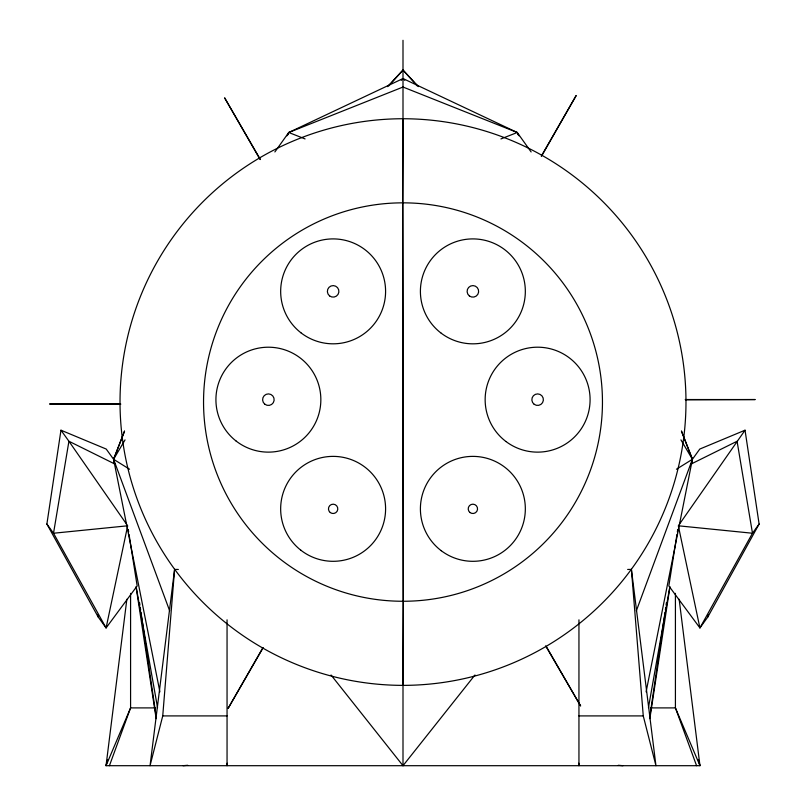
<?xml version="1.0" encoding="UTF-8"?>
<svg xmlns="http://www.w3.org/2000/svg" width="806" height="806" viewBox="0 0 806 806"><rect width="100%" height="100%" fill="white"/><g stroke="black" fill="none" stroke-linecap="round" stroke-linejoin="round"><path stroke-width="1.21" d="M402.748 202.85L403.343 118.734A283.319 283.319 0 0 0 120.023 402.053A283.319 283.319 0 0 0 403.343 685.372L402.748 202.85A199.203 199.203 0 0 0 203.545 402.053A199.203 199.203 0 0 0 402.748 601.256M403.252 601.256L402.657 685.372A283.319 283.319 0 0 0 685.977 402.053A283.319 283.319 0 0 0 402.657 118.734L403.252 601.256A199.203 199.203 0 0 0 602.455 402.053A199.203 199.203 0 0 0 403.252 202.85M227.181 763.201L227.05 765.7L227.05 619.834M174.59 569.439L150.047 765.7L162.741 715.909L174.59 569.439L178.338 569.439M126.854 599.251L106.039 765.7L699.961 765.7L679.146 599.251M649.576 718.368L665.01 612.489M665.373 610.001L665.736 607.512M666.099 605.024L666.461 602.525M129.031 534.378L137.161 585.912L106.08 627.945L98.12 616.892L46.889 524.031L60.964 430.203L106.221 449.063L113.958 459.803M649.848 718.67L669.836 587.483M676.969 534.378L668.839 585.912L699.92 627.945L707.88 616.892L759.111 524.031L745.036 430.203L699.779 449.063L692.042 459.803M677.362 531.93L677.745 529.471M648.457 707.628L669.887 586.546M691.538 464.236L692.414 459.289L681.523 431.19M707.88 616.892L708.313 614.434M646.11 691.87L692.414 459.289L681.453 431.15M107.591 759.625L106.039 765.7L130.582 707.9L130.582 593.357M109.425 765.7L130.582 707.9L155.568 707.9M636.317 610.888L692.414 459.289L680.959 439.895M114.462 464.236L113.586 459.289L124.477 431.19M159.89 691.87L113.586 459.289L124.547 431.15M287.843 134.844L288.76 132.496L403 78.555L517.24 132.496L531.124 151.951M286.946 135.811L288.76 132.496L403 87.038L517.24 132.496L519.054 135.811M541.682 155.951L576.189 95.511L541.269 156.163M262.756 647.923L228.158 708.303L263.159 647.712M169.683 610.888L113.586 459.289L125.041 439.895M679.045 524.756L745.036 430.203M274.876 151.951L288.76 132.496L305.081 138.924M759.111 524.031L752.482 533.24L699.92 627.945L678.33 525.794L752.482 533.24L737.077 441.255L691.175 464.004M331.044 675.005L403 765.7L474.956 675.005M388.794 85.869L390.467 84.005M392.139 82.152L403 70.072L418.495 86.615M387.505 86.615L403 70.072L413.861 82.152M401.247 80.348L403 78.555L404.753 80.348M676.446 469.233L692.414 459.289M500.919 138.924L517.24 132.496L518.157 134.844M183.053 765.7L187.697 765.277M685.604 399.776L755.192 399.554L685.221 399.534M120.437 403.877L49.599 403.997L120.829 404.128M627.662 569.439L631.41 569.439L655.953 765.7L643.259 715.909L631.41 569.439M650.432 707.9L675.418 707.9L699.961 765.7L698.409 759.625M162.741 715.909L227.05 715.909M578.95 715.909L643.259 715.909M618.303 765.277L622.947 765.7M114.825 464.004L68.923 441.255L60.964 430.203M113.586 459.289L129.554 469.233M415.533 84.005L417.206 85.869M46.889 524.031L53.518 533.24L106.08 627.945L127.67 525.794L53.518 533.24L68.923 441.255L126.955 524.756M545.622 645.858L580.642 705.985L546.277 646.472M260.157 159.084L224.602 97.818L260.137 159.558M696.575 765.7L675.418 707.9L675.418 593.357M97.687 614.434L98.12 616.892M136.113 586.546L157.543 707.628M128.255 529.471L128.638 531.93M136.164 587.483L156.152 718.67M139.539 602.525L139.901 605.024M140.264 607.512L140.627 610.001M140.99 612.489L156.424 718.368M578.819 763.201L578.95 765.7L578.95 619.834M403 40.3L403 118.462M403 684.354L403 765.7M300.87 332.737A52.471 52.471 0 0 0 385.087 298.613A52.471 52.471 0 0 0 313.423 242.737A52.471 52.471 0 0 0 300.87 332.737M300.87 550.226A52.471 52.471 0 0 0 385.087 516.102A52.471 52.471 0 0 0 313.423 460.216A52.471 52.471 0 0 0 300.87 550.226M236.118 441.043A52.471 52.471 0 0 0 320.345 406.919A52.471 52.471 0 0 0 248.681 351.043A52.471 52.471 0 0 0 236.118 441.043M264.831 404.219A5.773 5.773 0 0 0 274.1 400.461A5.773 5.773 0 0 0 266.212 394.315A5.773 5.773 0 0 0 264.831 404.219M329.583 295.913A5.773 5.773 0 0 0 338.842 292.165A5.773 5.773 0 0 0 330.964 286.019A5.773 5.773 0 0 0 329.583 295.913M330.259 512.535A4.675 4.675 0 0 0 337.754 509.493A4.675 4.675 0 0 0 331.377 504.516A4.675 4.675 0 0 0 330.259 512.535M441.255 333.241A52.471 52.471 0 0 0 524.938 297.807A52.471 52.471 0 0 0 452.418 243.049A52.471 52.471 0 0 0 441.255 333.241M441.255 550.72A52.471 52.471 0 0 0 524.938 515.296A52.471 52.471 0 0 0 452.418 460.528A52.471 52.471 0 0 0 441.255 550.72M505.997 441.537A52.471 52.471 0 0 0 589.69 406.113A52.471 52.471 0 0 0 517.16 351.345A52.471 52.471 0 0 0 505.997 441.537M534.136 404.269A5.773 5.773 0 0 0 543.345 400.37A5.773 5.773 0 0 0 535.365 394.356A5.773 5.773 0 0 0 534.136 404.269M469.394 295.973A5.773 5.773 0 0 0 478.603 292.074A5.773 5.773 0 0 0 470.623 286.049A5.773 5.773 0 0 0 469.394 295.973M470.059 512.576A4.675 4.675 0 0 0 477.515 509.422A4.675 4.675 0 0 0 471.047 504.546A4.675 4.675 0 0 0 470.059 512.576"/></g></svg>
